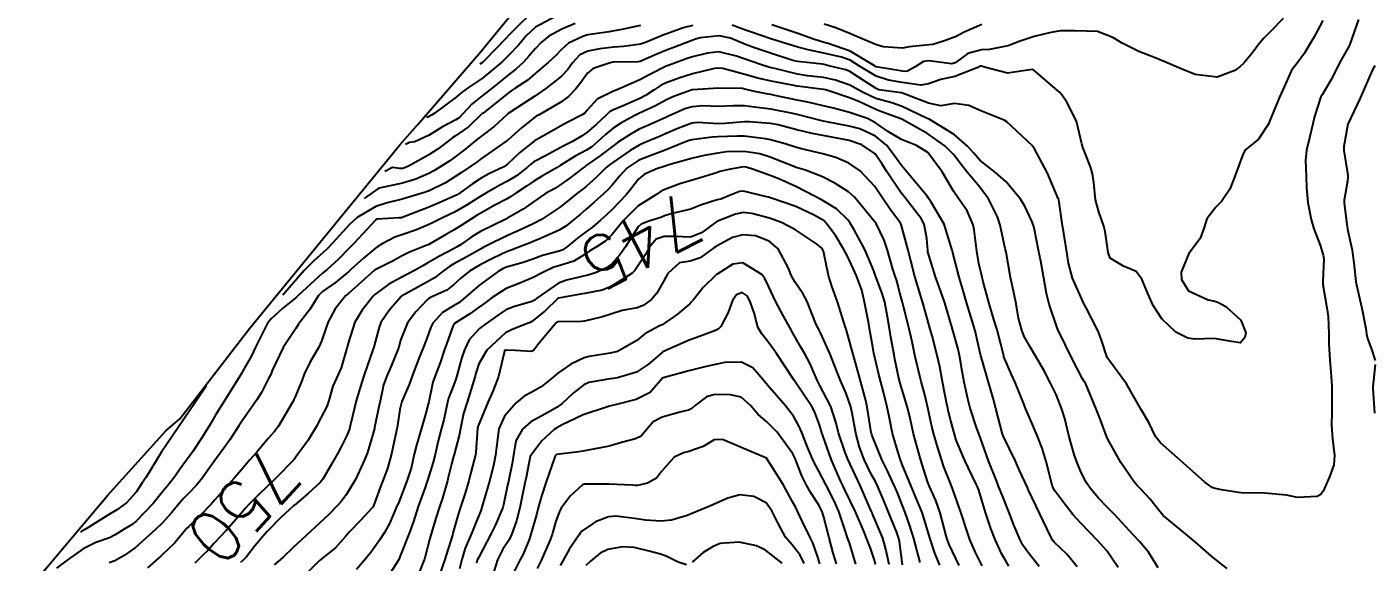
# Model space of a CAD drawing. Header units: metres. Extents: x 307586 to 320046, y 7427249 to 7434250.
# Drawn here: x 313156.8 to 313259.4, y 7432627.9 to 7432668.8 of the extents above; entities that cross this region are included whole.
import ezdxf
from ezdxf.enums import TextEntityAlignment as Align

# ---------------------------------------------------------------- set-up
doc = ezdxf.new("R2010")
doc.units = ezdxf.units.M
doc.header["$MEASUREMENT"] = 0
for name, color, linetype in [('Area', 45, 'Continuous'), ('Cotas', 45, 'Continuous'), ('Curvas de Nivel 1m', 11, 'Continuous'), ('Curvas de Nivel 5m', 15, 'Continuous')]:
    doc.layers.add(name, color=color, linetype=linetype)
doc.styles.add('Style-STANDARD', font='STANDARD.shx')

msp = doc.modelspace()

# ---------------------------------------------------------------- linework, layer by layer
at = {"layer": 'Area'}
msp.add_polyline3d([(313156.78, 7432625.71, 750.41), (313162.92, 7432633, 752.61), (313167.36, 7432637.94, 752.17), (313168.43, 7432638.85, 751.96), (313173.73, 7432645.74, 751.7), (313185.2, 7432659.76, 759.74), (313186.55, 7432661.28, 757.02), (313191.27, 7432666.76, 760.78), (313198.57, 7432675.65, 762.72), (313201.08, 7432678.51, 763.06), (313210.81, 7432690.29, 769.72), (313214.13, 7432693.86, 772.28), (313220.07, 7432701.34, 771.69), (313232.57, 7432715.13, 779.23), (313233.1, 7432715.97, 780.02), (313234.81, 7432718.51, 778.9), (313236.78, 7432721.29, 771.08), (313241.52, 7432726.94, 784.56), (313246.36, 7432732.03, 782.4), (313257.54, 7432745.62, 759.63), (313260.03, 7432748.42, 758.11)], dxfattribs=at)
at = {"layer": 'Curvas de Nivel 1m', "flags": 128}
for points, elevation in [([(313258.25, 7432669.32), (313257.57, 7432667.37), (313257.56, 7432667.33), (313257.55, 7432667.31), (313257.53, 7432667.27), (313256.82, 7432666.03), (313256.47, 7432665.34), (313256.14, 7432664.7), (313255.49, 7432663.58), (313255.4, 7432663.43), (313255.36, 7432663.35), (313254.9, 7432661.92), (313254.77, 7432661.36), (313254.52, 7432660.29), (313254.3, 7432659.36), (313254.23, 7432658.56), (313254.26, 7432657.36), (313254.29, 7432656.48), (313254.39, 7432655.36), (313254.65, 7432654.08), (313254.86, 7432653.36), (313255.35, 7432652.11), (313255.58, 7432651.35), (313255.61, 7432651.07), (313255.53, 7432649.35), (313255.55, 7432649.11), (313255.84, 7432647.34), (313255.95, 7432646.67), (313256.01, 7432645.34), (313256.01, 7432644.59), (313256.07, 7432643.34), (313256.15, 7432642.42), (313256.23, 7432641.34), (313256.24, 7432640.31), (313256.23, 7432639.34), (313256.21, 7432638.37), (313256.27, 7432637.34), (313256.44, 7432636.06), (313256.37, 7432635.34), (313256.05, 7432634.43), (313255.57, 7432633.35), (313255.38, 7432633.09), (313255.12, 7432632.94), (313253.61, 7432632.87), (313253.12, 7432632.96), (313252.77, 7432633.03), (313251.12, 7432633.19), (313249.32, 7432633.22), (313249.12, 7432633.24), (313248.96, 7432633.26), (313247.82, 7432633.44), (313247.23, 7432633.56), (313247.12, 7432633.61), (313246.55, 7432634.04), (313245.14, 7432635.27), (313244.92, 7432635.47), (313243.17, 7432637.03), (313242.8, 7432637.5), (313242.27, 7432638.59), (313241.73, 7432639.51), (313241.21, 7432640.42), (313240.58, 7432641.53), (313239.24, 7432643.36), (313239.16, 7432643.46), (313239.11, 7432643.54), (313238.66, 7432644.95), (313238.42, 7432645.55), (313237.49, 7432647.37), (313237.38, 7432647.57), (313237.35, 7432647.62), (313237.29, 7432647.71), (313236.47, 7432649.58), (313236.17, 7432650.74), (313236.04, 7432651.58), (313235.77, 7432653.17), (313235.71, 7432653.59), (313235.42, 7432655.56), (313235.41, 7432655.59), (313235.38, 7432655.67), (313234.56, 7432657.6), (313233.53, 7432659.51), (313233.47, 7432659.61), (313233.43, 7432659.67), (313232.61, 7432660.46), (313231.46, 7432661.53), (313231.26, 7432661.64), (313229.47, 7432662.36), (313228.56, 7432662.76), (313227.48, 7432662.93), (313226.43, 7432662.75), (313225.48, 7432662.94), (313223.5, 7432663.71), (313223.48, 7432663.72), (313223.4, 7432663.73), (313221.7, 7432663.97), (313221.49, 7432664.05), (313220.67, 7432664.59), (313219.5, 7432665.37), (313219.2, 7432665.49), (313217.89, 7432665.8), (313217.5, 7432665.89), (313217.41, 7432665.91), (313215.51, 7432666.11), (313215.16, 7432666.19), (313213.52, 7432666.73), (313212.23, 7432667.16), (313211.53, 7432667.42), (313210.41, 7432667.89), (313209.53, 7432668.08), (313208.1, 7432667.92), (313207.65, 7432667.81), (313207.53, 7432667.76), (313206.21, 7432667.25), (313205.52, 7432666.99), (313204.78, 7432666.69), (313203.51, 7432666.13), (313203.37, 7432666.1), (313201.5, 7432666.07), (313201.44, 7432666.06), (313201.16, 7432666), (313199.92, 7432665.59), (313199.5, 7432665.23), (313198.99, 7432664.53), (313198.61, 7432664.03), (313198.06, 7432663.45), (313197.47, 7432663.01), (313195.81, 7432662.06), (313195.59, 7432661.94), (313195.46, 7432661.86), (313194.46, 7432661.07), (313193.43, 7432660.13), (313193.41, 7432660.11), (313193.38, 7432660.09), (313191.42, 7432658.71), (313191.08, 7432658.46), (313190.61, 7432658.13), (313189.89, 7432657.66), (313189.4, 7432657.32), (313188.67, 7432656.87), (313187.38, 7432656.24), (313187.33, 7432656.22), (313187.16, 7432656.16), (313185.38, 7432655.61), (313184.24, 7432655.34), (313183.37, 7432655.07), (313181.95, 7432654.23), (313181.36, 7432653.69), (313180.07, 7432652.25), (313179.71, 7432651.88), (313179.33, 7432651.53), (313178.67, 7432650.95), (313177.91, 7432650.17), (313176.29, 7432648.3)], 754), ([(313197.06, 7432669.56), (313195.54, 7432668.73), (313194.83, 7432668.08), (313194.23, 7432667.37), (313193.51, 7432666.6), (313192.99, 7432666.1), (313191.49, 7432664.84), (313190.43, 7432664.13), (313189.88, 7432663.73), (313189.48, 7432663.39), (313187.81, 7432662.16), (313187.6, 7432662.02), (313187.46, 7432661.94), (313187.32, 7432661.88), (313187.26, 7432661.87), (313187.22, 7432661.85)], 758), ([(313195.65, 7432670.25), (313193.68, 7432668.3), (313192.58, 7432667.17), (313191.58, 7432666.12), (313191.5, 7432666.05), (313191.3, 7432665.93)], 759), ([(313252.52, 7432669.39), (313251.54, 7432668.39), (313251.05, 7432667.89), (313250.64, 7432667.41), (313250.16, 7432666.77), (313249.51, 7432665.99), (313249.22, 7432665.71), (313248.83, 7432665.43), (313247.5, 7432664.92), (313245.82, 7432665.14), (313245.5, 7432665.26), (313244.93, 7432665.48), (313243.51, 7432666.09), (313242.52, 7432666.5), (313241.52, 7432666.88), (313240.26, 7432667.53), (313239.54, 7432667.96), (313238.38, 7432668.4), (313237.54, 7432668.44), (313236.66, 7432668.46), (313235.54, 7432668.45), (313234.81, 7432668.33), (313233.54, 7432668.03), (313232.33, 7432667.63), (313231.76, 7432667.4), (313231.53, 7432667.31), (313230.14, 7432667.04), (313229.52, 7432667.01), (313228.48, 7432666.72), (313227.51, 7432666.01), (313227.26, 7432665.94), (313225.51, 7432666.17), (313225.1, 7432666.12), (313224.48, 7432665.72), (313223.85, 7432665.37), (313223.5, 7432665.38), (313223.21, 7432665.44), (313221.5, 7432665.72), (313221.42, 7432665.76), (313219.52, 7432666.92), (313217.84, 7432667.5), (313217.53, 7432667.57), (313216.72, 7432667.82), (313215.54, 7432668.25), (313214.92, 7432668.46), (313213.54, 7432668.91)], 756), ([(313203.54, 7432668.87), (313202.12, 7432668.57), (313201.54, 7432668.46), (313201.15, 7432668.39), (313199.53, 7432668.15), (313199.43, 7432668.12), (313199.14, 7432668.02), (313198.05, 7432667.51), (313197.52, 7432667.05), (313197.03, 7432666.52), (313196.5, 7432666.05), (313195.49, 7432665.18), (313194.89, 7432664.67), (313194, 7432664.08), (313193.68, 7432663.88), (313193.48, 7432663.74), (313191.54, 7432662.19), (313191.46, 7432662.14), (313190.44, 7432661.14), (313189.44, 7432660.44), (313189.25, 7432660.32), (313189, 7432660.14), (313188.13, 7432659.45), (313187.42, 7432658.99), (313185.95, 7432658.18), (313185.58, 7432658.01), (313185.41, 7432657.96), (313185.18, 7432657.96), (313184.63, 7432658.03), (313184.05, 7432657.74)], 756), ([(313198.57, 7432669.01), (313197.54, 7432668.6), (313196.56, 7432668.05), (313195.99, 7432667.6), (313195.52, 7432667.1), (313195.04, 7432666.54), (313194.62, 7432666.08), (313194.04, 7432665.54), (313193.49, 7432665.11), (313192.26, 7432664.11), (313191.48, 7432663.5), (313190.71, 7432662.89), (313190, 7432662.13), (313189.74, 7432661.86), (313189.46, 7432661.68), (313188.46, 7432661.13), (313187.44, 7432660.49), (313186.34, 7432659.99), (313185.94, 7432659.94), (313185.64, 7432659.79)], 757), ([(313229.55, 7432668.94), (313228.21, 7432668.35), (313227.54, 7432668.01), (313227.31, 7432667.92), (313226.7, 7432667.7), (313225.81, 7432667.43), (313225.53, 7432667.4), (313224.02, 7432667.23), (313223.52, 7432667.15), (313222.03, 7432667.25), (313221.53, 7432667.4), (313220.6, 7432667.77), (313219.54, 7432668.23), (313218.42, 7432668.68), (313217.54, 7432668.97)], 757), ([(313248.24, 7432627.43), (313247.58, 7432627.96), (313247.06, 7432628.39), (313245.85, 7432629.46), (313245.08, 7432630.09), (313243.38, 7432631.49), (313243.11, 7432631.79), (313242.37, 7432632.76), (313241.65, 7432633.51), (313241.38, 7432633.77), (313241.13, 7432634.07), (313240.14, 7432635.53), (313239.17, 7432637.26), (313239.05, 7432637.54), (313238.55, 7432638.91), (313238.3, 7432639.55), (313237.63, 7432641.15), (313237.45, 7432641.57), (313237.36, 7432641.7), (313237.23, 7432641.92), (313236.37, 7432643.58), (313235.49, 7432645.36), (313235.38, 7432645.59), (313235.27, 7432645.87), (313234.68, 7432647.6), (313234.48, 7432648.42), (313234.29, 7432649.6), (313234.05, 7432650.88), (313233.91, 7432651.6), (313233.53, 7432653.44), (313233.49, 7432653.61), (313233.37, 7432653.93), (313232.84, 7432655.08), (313232.5, 7432655.62), (313231.4, 7432656.93), (313230.59, 7432657.65), (313229.42, 7432658.58), (313228.91, 7432659.15), (313228.46, 7432659.67), (313227.45, 7432660.56), (313225.55, 7432661.71), (313225.46, 7432661.75), (313225.4, 7432661.78), (313223.47, 7432662.7), (313222.7, 7432662.96), (313221.48, 7432663.3), (313220.47, 7432663.77), (313219.49, 7432664.31), (313218.41, 7432664.71), (313217.49, 7432664.9), (313216.28, 7432665.04), (313215.5, 7432665.16), (313213.77, 7432665.58), (313213.5, 7432665.64), (313213.33, 7432665.68), (313212.75, 7432665.86), (313211.51, 7432666.3), (313210.85, 7432666.54), (313209.52, 7432666.85), (313208.65, 7432666.77), (313207.51, 7432666.48), (313207.1, 7432666.34), (313206.01, 7432665.94), (313205.64, 7432665.81), (313205.5, 7432665.76), (313204.3, 7432665.16), (313203.49, 7432664.73), (313201.82, 7432663.99), (313201.48, 7432663.87), (313200.24, 7432663.25), (313199.47, 7432662.4), (313199.3, 7432662.19), (313199.04, 7432662.02), (313198, 7432661.49), (313197.45, 7432661.19), (313196.73, 7432660.77), (313195.47, 7432660.07), (313195.43, 7432660.05), (313194.34, 7432659.17), (313193.41, 7432658.3), (313193.12, 7432658.09), (313191.98, 7432657.54), (313191.4, 7432657.23), (313190.73, 7432656.79), (313189.81, 7432656.14), (313189.56, 7432655.96), (313189.38, 7432655.87), (313188.19, 7432655.34), (313187.37, 7432654.99), (313185.38, 7432654.21), (313185.36, 7432654.2), (313185.14, 7432654.19), (313183.48, 7432654.09), (313183.36, 7432654.04), (313181.69, 7432652.23), (313181.51, 7432652.06), (313181.34, 7432651.89), (313180.52, 7432651.05), (313179.65, 7432650.26), (313179.46, 7432650.11), (313179.31, 7432649.98), (313177.44, 7432648.28), (313177.37, 7432648.2), (313177.29, 7432648.11), (313176.29, 7432647.3), (313175.38, 7432646.48), (313175.12, 7432646.17), (313174.2, 7432644.32), (313173.9, 7432643.66), (313173.21, 7432642.46), (313173.13, 7432642.33), (313173, 7432642.12), (313171.9, 7432640.35), (313171.18, 7432639.18), (313170.69, 7432638.36), (313170.11, 7432637.42), (313169.42, 7432636.38), (313169.31, 7432636.21), (313169.14, 7432635.99), (313168.46, 7432635.05), (313168.01, 7432634.39), (313167.62, 7432633.89), (313167.11, 7432633.29), (313166.71, 7432632.79), (313166.41, 7432632.41), (313165.08, 7432631.03), (313164.74, 7432630.77), (313164.2, 7432630.44), (313163.51, 7432630), (313163.07, 7432629.79), (313162.03, 7432629.43), (313161.06, 7432628.94), (313159.84, 7432628.08), (313159.02, 7432627.47)], 753), ([(313243, 7432627.49), (313242.25, 7432628.69), (313241.56, 7432629.51), (313241.08, 7432630.02), (313239.7, 7432631.53), (313239.11, 7432632.13), (313238.41, 7432632.84), (313237.81, 7432633.56), (313237.54, 7432633.97), (313237.13, 7432634.77), (313236.79, 7432635.57), (313236.59, 7432636.14), (313236.19, 7432637.58), (313235.88, 7432638.89), (313235.66, 7432639.59), (313235.21, 7432640.71), (313234.79, 7432641.59), (313234.3, 7432642.53), (313233.68, 7432643.61), (313233.25, 7432644.3), (313232.78, 7432645.14), (313232.6, 7432645.62), (313232.36, 7432646.54), (313232.18, 7432647.63), (313232.03, 7432648.36), (313231.73, 7432649.63), (313231.4, 7432651.58), (313231.39, 7432651.64), (313231.38, 7432651.68), (313231.34, 7432651.85), (313230.94, 7432653.64), (313230.75, 7432654.26), (313230.07, 7432655.65), (313229.4, 7432656.53), (313228.44, 7432657.67), (313227.99, 7432658.26), (313227.43, 7432659), (313226.73, 7432659.7), (313225.45, 7432660.61), (313223.46, 7432661.73), (313221.98, 7432662.26), (313221.47, 7432662.45), (313220.19, 7432663.06), (313219.48, 7432663.36), (313219.16, 7432663.46), (313218.13, 7432663.8), (313217.63, 7432663.95), (313217.48, 7432663.98), (313217.29, 7432664.01), (313215.49, 7432664.25), (313214.98, 7432664.34), (313213.49, 7432664.63), (313212.48, 7432664.86), (313211.5, 7432665.13), (313209.81, 7432665.59), (313209.5, 7432665.62), (313209.18, 7432665.59), (313207.5, 7432665.18), (313206.55, 7432664.88), (313205.49, 7432664.5), (313205.12, 7432664.32), (313204.58, 7432663.96), (313203.91, 7432663.54), (313203.48, 7432663.31), (313202.21, 7432662.73), (313201.47, 7432662.43), (313201.19, 7432662.28), (313200.89, 7432662.01), (313200.15, 7432661.32), (313199.44, 7432660.7), (313199.05, 7432660.42), (313198.36, 7432660.03), (313197.75, 7432659.72), (313197.43, 7432659.54), (313196.29, 7432658.93), (313195.42, 7432658.47), (313195.19, 7432658.3), (313194.93, 7432658.07), (313194.08, 7432657.41), (313193.4, 7432656.98), (313192.81, 7432656.68), (313191.81, 7432656.11), (313191.38, 7432655.85), (313190.32, 7432655.19), (313189.37, 7432654.63), (313189.04, 7432654.47), (313188.36, 7432654.15), (313187.7, 7432653.81), (313187.36, 7432653.65), (313186.46, 7432653.28), (313185.35, 7432652.91), (313184.82, 7432652.72), (313183.85, 7432652.2), (313183.53, 7432652.02), (313183.34, 7432651.89), (313182.42, 7432651.13), (313181.45, 7432650.24), (313181.31, 7432650.1), (313180.29, 7432649.27), (313179.3, 7432648.57), (313179, 7432648.26), (313178.35, 7432647.19), (313177.63, 7432646.28), (313177.47, 7432646.07), (313177.26, 7432645.75), (313176.31, 7432644.29), (313175.48, 7432642.56), (313175.38, 7432642.31), (313175.33, 7432642.2), (313175.22, 7432641.98), (313174.65, 7432640.86), (313174.31, 7432640.32), (313173.18, 7432638.7), (313172.94, 7432638.33), (313172.24, 7432637.26), (313171.58, 7432636.35), (313171.14, 7432635.76), (313170.56, 7432634.94), (313170.16, 7432634.37), (313169.69, 7432633.8), (313169.11, 7432633.2), (313168.71, 7432632.78), (313168.39, 7432632.39), (313167.8, 7432631.68), (313167.08, 7432630.9), (313166.57, 7432630.41), (313165.06, 7432629.05), (313164.7, 7432628.79), (313164.18, 7432628.44), (313163.47, 7432628.02), (313163.04, 7432627.88)], 752), ([(313259.51, 7432665.8), (313259.33, 7432665.48), (313259.24, 7432665.3), (313259.05, 7432664.86), (313258.39, 7432663.32), (313257.46, 7432661.33), (313257.14, 7432659.63), (313257.13, 7432659.33), (313257.42, 7432657.61), (313257.45, 7432657.37), (313257.46, 7432657.33), (313257.45, 7432657.29), (313257.41, 7432656.99), (313257.17, 7432655.55), (313257.16, 7432655.33), (313257.37, 7432653.69), (313257.41, 7432653.37), (313257.41, 7432653.33), (313257.77, 7432651.74), (313257.84, 7432651.32), (313257.91, 7432650.75), (313258.06, 7432649.32), (313258.28, 7432648.29), (313258.52, 7432647.31), (313258.81, 7432645.76), (313258.88, 7432645.31), (313258.95, 7432644.99), (313259.25, 7432644.17), (313259.52, 7432643.3)], 753), ([(313239.94, 7432627.53), (313239.07, 7432628.78), (313238.39, 7432629.55), (313237.09, 7432630.9), (313236.5, 7432631.57), (313235.87, 7432632.34), (313235.12, 7432633.37), (313235, 7432633.59), (313234.91, 7432633.8), (313234.45, 7432635.6), (313234.14, 7432636.62), (313233.76, 7432637.6), (313233.19, 7432638.97), (313232.99, 7432639.41), (313232.9, 7432639.61), (313232.7, 7432640.12), (313232.09, 7432641.63), (313231.82, 7432642.23), (313231.24, 7432643.59), (313231.23, 7432643.64), (313231.22, 7432643.66), (313230.72, 7432645.65), (313230.48, 7432646.44), (313230.1, 7432647.65), (313229.65, 7432649.31), (313229.57, 7432649.66), (313229.33, 7432650.72), (313229.17, 7432651.66), (313228.98, 7432653.29), (313228.9, 7432653.67), (313228.43, 7432654.73), (313227.77, 7432655.68), (313227.39, 7432656.24), (313226.52, 7432657.7), (313225.43, 7432659.17), (313224.57, 7432659.72), (313223.44, 7432660.16), (313222.43, 7432660.76), (313221.46, 7432661.44), (313220.84, 7432661.77), (313219.47, 7432662.24), (313218.24, 7432662.56), (313217.47, 7432662.74), (313216.29, 7432663.01), (313215.48, 7432663.18), (313213.79, 7432663.54), (313213.48, 7432663.6), (313213.26, 7432663.63), (313212.13, 7432663.87), (313211.59, 7432663.99), (313211.48, 7432664.01), (313211.32, 7432664.05), (313209.48, 7432664.09), (313207.52, 7432663.96), (313207.48, 7432663.95), (313207.46, 7432663.95), (313207.41, 7432663.93), (313206, 7432663.42), (313205.48, 7432663.17), (313204.69, 7432662.74), (313203.46, 7432662.17), (313203.06, 7432661.98), (313202.04, 7432661.41), (313201.45, 7432661.03), (313200.88, 7432660.56), (313200.3, 7432660.01), (313199.83, 7432659.61), (313199.43, 7432659.35), (313198.56, 7432658.89), (313197.41, 7432658.19), (313197.18, 7432658.04), (313196.07, 7432657.39), (313195.4, 7432656.99), (313194.84, 7432656.62), (313194.05, 7432656.08), (313193.66, 7432655.81), (313193.38, 7432655.64), (313192.4, 7432655.13), (313191.37, 7432654.55), (313191.1, 7432654.39), (313190.67, 7432654.13), (313189.88, 7432653.61), (313189.35, 7432653.27), (313188.64, 7432652.86), (313187.41, 7432652.16), (313187.37, 7432652.13), (313187.34, 7432652.13), (313185.94, 7432651.58), (313185.33, 7432651.26), (313184.64, 7432650.88), (313183.31, 7432650.24), (313183.3, 7432650.23), (313183.27, 7432650.21), (313181.29, 7432648.43), (313181.19, 7432648.34), (313181.07, 7432648.24), (313180.27, 7432647.26), (313179.74, 7432646.26), (313179.61, 7432645.9), (313179.25, 7432644.85), (313179.07, 7432644.44), (313178.97, 7432644.26), (313178.35, 7432643.15), (313177.92, 7432642.27), (313177.72, 7432641.77), (313177.2, 7432640.48), (313177.13, 7432640.34), (313177.11, 7432640.28), (313176.99, 7432640.08), (313175.94, 7432638.3), (313175.61, 7432637.86), (313175.16, 7432637.36), (313174.69, 7432636.78), (313174.29, 7432636.32), (313173.75, 7432635.71), (313173.13, 7432634.98), (313172.58, 7432634.34), (313171.1, 7432632.68), (313170.95, 7432632.51), (313170.81, 7432632.36), (313169.97, 7432631.48), (313169.08, 7432630.63), (313168.95, 7432630.5), (313168.86, 7432630.38), (313168.05, 7432629.4), (313167.05, 7432628.45), (313167, 7432628.4), (313165.97, 7432627.49)], 751), ([(313233.92, 7432627.6), (313233.06, 7432628.69), (313232.68, 7432629.23), (313232.47, 7432629.62), (313232.02, 7432630.7), (313231.66, 7432631.63), (313231.5, 7432632.02), (313231.12, 7432632.98), (313230.86, 7432633.64), (313230.69, 7432634.09), (313230.07, 7432635.65), (313229.44, 7432637.39), (313229.34, 7432637.66), (313229.18, 7432638.11), (313228.67, 7432639.67), (313228.49, 7432640.38), (313228.21, 7432641.67), (313228.05, 7432642.49), (313227.85, 7432643.68), (313227.74, 7432644.18), (313227.31, 7432645.69), (313227.27, 7432645.87), (313226.74, 7432647.7), (313226.43, 7432648.57), (313226.03, 7432649.7), (313225.45, 7432651.6), (313225.43, 7432651.71), (313225.35, 7432652.63), (313225.17, 7432653.71), (313224.94, 7432654.14), (313223.7, 7432655.73), (313223.39, 7432656.14), (313222.3, 7432657.75), (313221.97, 7432658.3), (313221.43, 7432659.07), (313220.42, 7432659.77), (313219.44, 7432660.09), (313219.05, 7432660.17), (313217.44, 7432660.47), (313216.63, 7432660.63), (313215.45, 7432660.9), (313214.02, 7432661.28), (313213.46, 7432661.39), (313211.82, 7432661.52), (313211.46, 7432661.51), (313209.97, 7432661.38), (313209.45, 7432661.37), (313207.91, 7432661.47), (313207.46, 7432661.41), (313206.39, 7432661), (313205.44, 7432660.61), (313204.98, 7432660.41), (313203.95, 7432659.96), (313203.59, 7432659.81), (313203.43, 7432659.74), (313202.76, 7432659.32), (313201.42, 7432658.42), (313201.17, 7432658.25), (313200.89, 7432658.01), (313200.15, 7432657.26), (313199.39, 7432656.58), (313199.08, 7432656.33), (313198.67, 7432656.03), (313197.96, 7432655.45), (313197.37, 7432654.98), (313196, 7432654.06), (313195.36, 7432653.73), (313194.22, 7432653.21), (313193.35, 7432652.82), (313191.91, 7432652.11), (313191.54, 7432651.92), (313191.34, 7432651.81), (313190.26, 7432651.2), (313189.32, 7432650.68), (313188.98, 7432650.48), (313188.52, 7432650.15), (313187.84, 7432649.62), (313187.3, 7432649.3), (313185.32, 7432648.22), (313185.29, 7432648.2), (313184.36, 7432647.11), (313183.76, 7432646.21), (313183.62, 7432645.85), (313183.25, 7432644.44), (313183.18, 7432644.21), (313183.15, 7432644.12), (313182.48, 7432642.22), (313182.18, 7432641.25), (313181.88, 7432640.23), (313181.47, 7432638.53), (313181.4, 7432638.24), (313181.35, 7432638.06), (313181.16, 7432637.6), (313180.71, 7432636.68), (313180.47, 7432636.25), (313179.98, 7432635.41), (313179.33, 7432634.26), (313179.24, 7432634.14), (313179.12, 7432634), (313178.22, 7432633.16), (313177.17, 7432632.28), (313177.14, 7432632.24), (313177.1, 7432632.22), (313176.09, 7432631.29), (313175.13, 7432630.31), (313175.07, 7432630.24), (313174.18, 7432629.2), (313173.5, 7432628.33), (313173.29, 7432628.09), (313173.05, 7432627.89)], 749), ([(313231.61, 7432627.63), (313231.4, 7432627.98), (313231.06, 7432628.58), (313230.56, 7432629.65), (313230.24, 7432630.5), (313229.86, 7432631.65), (313229.29, 7432633.49), (313229.23, 7432633.66), (313229.13, 7432633.88), (313228.25, 7432635.67), (313227.61, 7432637.23), (313227.46, 7432637.68), (313227.18, 7432638.72), (313227, 7432639.5), (313226.96, 7432639.68), (313226.89, 7432639.99), (313226.56, 7432641.69), (313226.35, 7432642.82), (313226.16, 7432643.7), (313225.76, 7432645.2), (313225.62, 7432645.71), (313225.28, 7432646.9), (313225.06, 7432647.71), (313224.96, 7432648.05), (313224.45, 7432649.72), (313224.13, 7432650.92), (313223.93, 7432651.72), (313223.41, 7432653.68), (313223.39, 7432653.73), (313223.36, 7432653.78), (313222.53, 7432654.89), (313221.95, 7432655.75), (313221.4, 7432656.58), (313220.28, 7432657.77), (313219.42, 7432658.37), (313218.43, 7432658.8), (313217.43, 7432659.09), (313215.81, 7432659.45), (313215.43, 7432659.55), (313214.56, 7432659.84), (313213.44, 7432660.15), (313213.07, 7432660.22), (313211.44, 7432660.42), (313210.9, 7432660.43), (313209.44, 7432660.37), (313208.99, 7432660.36), (313207.44, 7432660.15), (313207.26, 7432660.1), (313206.83, 7432659.93), (313205.43, 7432659.36), (313204.4, 7432658.98), (313203.42, 7432658.59), (313202.51, 7432657.98), (313201.98, 7432657.42), (313201.39, 7432656.69), (313201.06, 7432656.34), (313200.7, 7432656.01), (313200, 7432655.39), (313199.37, 7432654.82), (313198.94, 7432654.45), (313198.43, 7432654.03), (313197.84, 7432653.56), (313197.35, 7432653.25), (313195.91, 7432652.63), (313195.35, 7432652.38), (313195.13, 7432652.29), (313194.61, 7432652.08), (313193.69, 7432651.73), (313193.34, 7432651.59), (313192.31, 7432651.12), (313191.32, 7432650.6), (313191.01, 7432650.43), (313190.52, 7432650.13), (313189.85, 7432649.59), (313189.3, 7432649.08), (313188.77, 7432648.68), (313187.64, 7432648.16), (313187.41, 7432648.04), (313187.29, 7432647.94), (313186.42, 7432647.03), (313185.78, 7432646.18), (313185.25, 7432644.87), (313185.11, 7432644.33), (313185.07, 7432644.19), (313184.55, 7432642.88), (313184.24, 7432642.2), (313183.96, 7432641.45), (313183.69, 7432640.21), (313183.61, 7432639.78), (313183.28, 7432638.21), (313183.26, 7432638.13), (313183.17, 7432637.76), (313182.82, 7432636.54), (313182.71, 7432636.22), (313182.41, 7432635.5), (313181.82, 7432634.23), (313181.11, 7432633.06), (313180.76, 7432632.59), (313180.45, 7432632.25), (313179.79, 7432631.56), (313179.08, 7432630.89), (313178.75, 7432630.59), (313178.39, 7432630.27), (313177.7, 7432629.64), (313177.06, 7432629.05), (313176.27, 7432628.29), (313175.63, 7432627.71)], 748), ([(313229.58, 7432627.65), (313229.06, 7432628.67), (313228.65, 7432629.66), (313228.4, 7432630.35), (313227.98, 7432631.67), (313227.34, 7432633.46), (313227.26, 7432633.68), (313227.13, 7432634), (313226.66, 7432635.21), (313226.5, 7432635.69), (313226.21, 7432636.64), (313225.9, 7432637.7), (313225.75, 7432638.28), (313225.45, 7432639.71), (313225.21, 7432640.68), (313224.93, 7432641.71), (313224.83, 7432642.11), (313224.46, 7432643.72), (313224.24, 7432644.73), (313224.02, 7432645.72), (313223.59, 7432647.42), (313223.51, 7432647.73), (313223.3, 7432648.48), (313223.04, 7432649.46), (313222.95, 7432649.74), (313222.78, 7432650.28), (313222.37, 7432651.74), (313222.1, 7432652.5), (313221.49, 7432653.76), (313221.44, 7432653.83), (313221.36, 7432653.93), (313219.84, 7432655.78), (313219.39, 7432656.19), (313218.35, 7432656.85), (313217.41, 7432657.33), (313216.12, 7432657.82), (313215.41, 7432658.04), (313215.1, 7432658.15), (313213.42, 7432658.82), (313212.63, 7432659.07), (313211.43, 7432659.25), (313210.09, 7432659.23), (313209.43, 7432659.14), (313208.38, 7432658.95), (313207.42, 7432658.73), (313205.71, 7432658.24), (313205.41, 7432658.13), (313205.28, 7432658.09), (313204.84, 7432657.96), (313203.85, 7432657.53), (313203.4, 7432657.15), (313202.89, 7432656.48), (313202.47, 7432655.98), (313201.37, 7432654.84), (313200.94, 7432654.43), (313200.5, 7432654.01), (313199.89, 7432653.48), (313199.35, 7432653.1), (313198.73, 7432652.65), (313198.01, 7432652.03), (313197.62, 7432651.75), (313197.34, 7432651.65), (313196.07, 7432651.32), (313195.33, 7432651.05), (313194.61, 7432650.79), (313193.32, 7432650.42), (313193.08, 7432650.33), (313192.69, 7432650.1), (313191.3, 7432649.09), (313190.78, 7432648.65), (313190.21, 7432648.13), (313189.7, 7432647.72), (313189.28, 7432647.47), (313188.45, 7432646.97), (313187.72, 7432646.16), (313187.56, 7432645.85), (313187.25, 7432644.99), (313186.93, 7432644.16), (313186.73, 7432643.66), (313186.17, 7432642.18), (313185.91, 7432641.48), (313185.35, 7432640.19), (313185.19, 7432639.58), (313185.01, 7432638.35), (313184.99, 7432638.19), (313184.67, 7432636.68), (313184.56, 7432636.2), (313184.26, 7432635.07), (313183.93, 7432634.2), (313183.69, 7432633.63), (313183.19, 7432632.21), (313183.16, 7432632.15), (313183.1, 7432632.06), (313182.21, 7432631.1), (313181.37, 7432630.24), (313181.07, 7432629.88), (313180.29, 7432629.01), (313179.33, 7432628.26), (313179.17, 7432628.14), (313179.05, 7432628.03), (313178.17, 7432627.13)], 747), ([(313227.82, 7432627.67), (313227.07, 7432629.26), (313226.95, 7432629.56), (313226.9, 7432629.68), (313226.83, 7432629.93), (313226.37, 7432631.69), (313226.05, 7432632.64), (313225.57, 7432633.7), (313225.43, 7432634.01), (313225.14, 7432634.97), (313224.91, 7432635.71), (313224.8, 7432636.06), (313224.34, 7432637.72), (313224.11, 7432638.79), (313223.89, 7432639.72), (313223.3, 7432641.66), (313223.27, 7432641.73), (313223.23, 7432641.95), (313222.92, 7432643.42), (313222.86, 7432643.74), (313222.62, 7432645.1), (313222.52, 7432645.74), (313222.37, 7432646.65), (313222.15, 7432647.75), (313221.96, 7432648.41), (313221.46, 7432649.76), (313221.32, 7432650.14), (313220.64, 7432651.77), (313219.81, 7432653.32), (313219.53, 7432653.78), (313219.37, 7432654.01), (313218.47, 7432654.89), (313217.38, 7432655.54), (313216.85, 7432655.82), (313215.39, 7432656.59), (313214.07, 7432657.17), (313213.41, 7432657.42), (313212.15, 7432657.87), (313211.59, 7432658.05), (313211.41, 7432658.08), (313211.23, 7432658.07), (313210.26, 7432657.89), (313209.59, 7432657.72), (313209.41, 7432657.66), (313208.08, 7432657.24), (313207.4, 7432657.05), (313206.55, 7432656.78), (313205.39, 7432656.36), (313205.11, 7432656.23), (313204.71, 7432655.96), (313203.89, 7432655.45), (313203.37, 7432655.1), (313202.24, 7432653.99), (313201.35, 7432652.89), (313200.9, 7432652.45), (313200.24, 7432652.01), (313199.69, 7432651.67), (313199.33, 7432651.42), (313198.46, 7432650.9), (313197.32, 7432650.54), (313196.94, 7432650.43), (313196.14, 7432650.06), (313195.31, 7432649.62), (313194.21, 7432649.17), (313193.3, 7432648.8), (313192.23, 7432648.11), (313191.69, 7432647.71), (313191.28, 7432647.4), (313190.53, 7432646.87), (313189.36, 7432646.14), (313189.31, 7432646.09), (313189.26, 7432645.97), (313188.77, 7432644.63), (313188.6, 7432644.15), (313188.26, 7432643.12), (313187.88, 7432642.15), (313187.72, 7432641.65), (313187.41, 7432640.16), (313187.37, 7432639.98), (313187.18, 7432639.3), (313186.84, 7432638.16), (313186.47, 7432636.85), (313186.3, 7432636.17), (313186.05, 7432635.09), (313185.75, 7432634.18), (313185.11, 7432632.49), (313185.01, 7432632.28), (313184.98, 7432632.19), (313184.41, 7432630.87), (313184.04, 7432630.2), (313183.66, 7432629.61), (313183.06, 7432628.77), (313182.64, 7432628.22), (313181.9, 7432627.37)], 746), ([(313224.86, 7432627.91), (313224.36, 7432629.72), (313224.04, 7432630.77), (313223.71, 7432631.72), (313223.12, 7432633.22), (313222.97, 7432633.58), (313222.9, 7432633.73), (313222.33, 7432634.94), (313221.94, 7432635.75), (313221.17, 7432637.65), (313221.14, 7432637.76), (313221.13, 7432637.81), (313220.82, 7432639.76), (313220.71, 7432640.26), (313220.3, 7432641.77), (313219.96, 7432643.05), (313219.76, 7432643.77), (313219.26, 7432645.52), (313219.18, 7432645.78), (313219.15, 7432645.9), (313218.56, 7432647.79), (313218.12, 7432648.97), (313217.88, 7432649.79), (313217.48, 7432651.66), (313217.42, 7432651.81), (313217.39, 7432651.86), (313217.34, 7432651.91), (313216.95, 7432652.21), (313215.36, 7432653.27), (313214.29, 7432653.84), (313213.37, 7432654.17), (313212.03, 7432654.53), (313211.37, 7432654.6), (313210.78, 7432654.48), (313209.36, 7432653.92), (313208.2, 7432653.06), (313207.35, 7432652.71), (313206.17, 7432652.76), (313205.35, 7432652.78), (313204.74, 7432652.56), (313204.22, 7432651.96), (313203.91, 7432651.39), (313203.32, 7432650.49), (313203.1, 7432650.18), (313202.9, 7432649.98), (313201.3, 7432648.95), (313200.63, 7432648.68), (313199.3, 7432648.42), (313198.96, 7432648.36), (313197.29, 7432648.07), (313197.24, 7432648.04), (313196.26, 7432647.08), (313195.27, 7432646.29), (313195.12, 7432646.21), (313194.78, 7432646.07), (313193.7, 7432645.64), (313193.26, 7432645.41), (313191.84, 7432644.11), (313191.23, 7432643.05), (313191, 7432642.35), (313190.93, 7432642.12), (313190.54, 7432640.79), (313190.32, 7432640.13), (313190.05, 7432639.27), (313189.82, 7432638.13), (313189.72, 7432637.58), (313189.33, 7432636.14), (313189.29, 7432635.99), (313189.14, 7432635.4), (313188.89, 7432634.38), (313188.83, 7432634.14), (313188.44, 7432632.82), (313188.23, 7432632.15), (313187.95, 7432631.29), (313187.61, 7432630.15), (313187.49, 7432629.74), (313187.07, 7432628.16), (313187.05, 7432628.11), (313186.49, 7432626.7)], 744), ([(313223.51, 7432627.73), (313223.29, 7432629.51), (313223.24, 7432629.73), (313223.08, 7432630.18), (313222.45, 7432631.74), (313222.06, 7432632.69), (313221.61, 7432633.75), (313221.45, 7432634.08), (313221.13, 7432634.65), (313220.58, 7432635.77), (313220.22, 7432636.7), (313219.94, 7432637.77), (313219.67, 7432639.3), (313219.56, 7432639.78), (313219.21, 7432640.78), (313218.77, 7432641.78), (313218.47, 7432642.55), (313217.99, 7432643.79), (313217.26, 7432645.41), (313217.13, 7432645.67), (313217.05, 7432645.8), (313216.88, 7432646.19), (313216.25, 7432647.82), (313215.9, 7432648.43), (313215.31, 7432649.3), (313215.02, 7432649.83), (313214.81, 7432650.35), (313214.03, 7432651.84), (313213.35, 7432652.42), (313212.3, 7432652.81), (313211.35, 7432652.91), (313210.55, 7432652.69), (313209.34, 7432652.04), (313209.26, 7432651.99), (313209.14, 7432651.9), (313208.1, 7432651.14), (313207.33, 7432650.9), (313206.5, 7432650.76), (313205.62, 7432649.95), (313205.31, 7432649.38), (313204.79, 7432648.46), (313204.38, 7432647.96), (313203.75, 7432647.5), (313203.28, 7432647.34), (313202.14, 7432647.12), (313201.28, 7432646.85), (313200.64, 7432646.64), (313199.27, 7432646.3), (313199.01, 7432646.28), (313197.27, 7432646.25), (313197.12, 7432646.18), (313196.98, 7432646.04), (313195.79, 7432644.6), (313195.39, 7432644.07), (313195.24, 7432644), (313193.98, 7432644.08), (313193.24, 7432644.11), (313193.21, 7432644.09), (313193.18, 7432644.03), (313192.73, 7432642.1), (313192.3, 7432641.01), (313191.91, 7432640.11), (313191.18, 7432638.33), (313191.12, 7432638.17), (313191.11, 7432638.12), (313190.99, 7432636.28), (313190.97, 7432636.12), (313190.59, 7432634.66), (313190.45, 7432634.13), (313190.14, 7432633.1), (313189.83, 7432632.13), (313189.65, 7432631.57), (313189.25, 7432630.14), (313189.22, 7432629.99), (313189.07, 7432629.51), (313188.74, 7432628.46), (313188.63, 7432628.14), (313188.22, 7432626.96)], 743), ([(313222.48, 7432627.74), (313222.25, 7432628.92), (313222.01, 7432629.75), (313221.19, 7432631.67), (313221.16, 7432631.76), (313221.14, 7432631.8), (313221.1, 7432631.88), (313220.27, 7432633.77), (313219.51, 7432635.4), (313219.35, 7432635.78), (313219.15, 7432636.29), (313218.64, 7432637.79), (313218.44, 7432638.52), (313218.04, 7432639.79), (313217.22, 7432641.41), (313217.01, 7432641.8), (313216.47, 7432643.05), (313216.07, 7432643.82), (313215.77, 7432644.34), (313215.26, 7432645.23), (313214.91, 7432645.83), (313214.43, 7432646.68), (313213.83, 7432647.84), (313213.3, 7432648.97), (313213.02, 7432649.56), (313212.78, 7432649.86), (313211.33, 7432650.77), (313210.57, 7432650.65), (313209.39, 7432649.9), (313209.35, 7432649.87), (313209.31, 7432649.84), (313208.32, 7432648.89), (313207.55, 7432647.92), (313207.43, 7432647.78), (313207.29, 7432647.64), (313206.36, 7432646.85), (313205.26, 7432646.07), (313205.18, 7432646.03), (313205, 7432645.95), (313203.88, 7432645.34), (313203.25, 7432644.84), (313201.79, 7432643.99), (313201.24, 7432643.86), (313199.64, 7432643.61), (313199.24, 7432643.51), (313198.23, 7432643.03), (313197.23, 7432642.34), (313196.88, 7432642.05), (313195.98, 7432641.29), (313195.2, 7432640.86), (313194.68, 7432640.59), (313194.06, 7432640.08), (313193.18, 7432639.07), (313192.74, 7432638.1), (313192.56, 7432636.69), (313192.5, 7432636.1), (313192.34, 7432635.3), (313192.02, 7432634.11), (313191.61, 7432632.62), (313191.46, 7432632.11), (313191.37, 7432631.85), (313191.09, 7432631.19), (313190.78, 7432630.42), (313190.66, 7432630.12), (313190.19, 7432629), (313189.93, 7432628.13), (313189.75, 7432627.42)], 742), ([(313221.46, 7432627.75), (313221.38, 7432628.08), (313221.07, 7432629), (313220.76, 7432629.76), (313220.55, 7432630.3), (313219.92, 7432631.77), (313219.12, 7432633.44), (313218.95, 7432633.78), (313218.77, 7432634.14), (313218.07, 7432635.79), (313217.46, 7432637.5), (313217.37, 7432637.8), (313217.18, 7432638.4), (313216.8, 7432639.42), (313216.59, 7432639.81), (313215.22, 7432641.83), (313213.9, 7432643.84), (313213.25, 7432644.75), (313212.76, 7432645.36), (313212.49, 7432645.86), (313212.2, 7432646.95), (313211.87, 7432647.87), (313211.67, 7432648.25), (313211.3, 7432648.51), (313210.85, 7432648.33), (313210.55, 7432647.89), (313210.21, 7432646.96), (313209.65, 7432645.9), (313209.45, 7432645.7), (313209.26, 7432645.6), (313208.03, 7432645.14), (313207.25, 7432644.85), (313205.29, 7432643.99), (313205.24, 7432643.97), (313205.21, 7432643.95), (313204.15, 7432643.04), (313203.23, 7432642.43), (313201.79, 7432641.99), (313201.3, 7432641.92), (313201.22, 7432641.9), (313199.61, 7432641.63), (313199.21, 7432641.46), (313198.42, 7432640.81), (313197.58, 7432640.04), (313197.19, 7432639.76), (313196.52, 7432639.38), (313195.18, 7432638.62), (313194.54, 7432638.08), (313194.05, 7432637.19), (313193.87, 7432636.08), (313193.77, 7432635.45), (313193.47, 7432634.09), (313193.41, 7432633.8), (313193.11, 7432632.31), (313193.04, 7432632.09), (313192.46, 7432630.72), (313192.17, 7432630.1), (313191.19, 7432628.25), (313191.12, 7432628.12), (313191.1, 7432628.07), (313191.05, 7432627.86)], 741), ([(313259.54, 7432643), (313259.35, 7432641.3), (313259.35, 7432641.17), (313259.49, 7432639.3)], 753), ([(313170.47, 7432641.39), (313167.02, 7432636.28), (313165.86, 7432634.42), (313165.57, 7432633.97), (313165.11, 7432633.27), (313164.36, 7432632.44), (313163.62, 7432631.91), (313163.08, 7432631.58), (313161.29, 7432630.48), (313161.07, 7432630.35), (313160.97, 7432630.28), (313160.9, 7432630.23), (313160.86, 7432630.2)], 754), ([(313218.49, 7432627.79), (313218.23, 7432628.62), (313217.93, 7432629.79), (313217.52, 7432631.37), (313217.38, 7432631.8), (313217.11, 7432632.32), (313216.53, 7432633.22), (313216.18, 7432633.81), (313215.84, 7432634.52), (313215.33, 7432635.83), (313215.15, 7432636.2), (313213.96, 7432637.84), (313213.18, 7432638.64), (313212.51, 7432639.18), (313211.92, 7432639.87), (313211.2, 7432640.52), (313210.41, 7432640.68), (313209.21, 7432640.71), (313208.56, 7432640.55), (313207.74, 7432639.91), (313207.46, 7432639.65), (313207.19, 7432639.52), (313206.65, 7432639.39), (313205.18, 7432638.98), (313204.51, 7432638.62), (313203.95, 7432637.96), (313203.6, 7432637.53), (313203.16, 7432637.33), (313202.09, 7432637.06), (313201.15, 7432636.77), (313200.5, 7432636.66), (313199.15, 7432636.39), (313198.85, 7432636.33), (313197.14, 7432636.14), (313197.08, 7432636.1), (313197.04, 7432636.04), (313196.98, 7432635.88), (313196.34, 7432634.05), (313196, 7432632.95), (313195.75, 7432632.06), (313195.61, 7432631.54), (313195.19, 7432630.07), (313195.07, 7432629.71), (313194.6, 7432628.54), (313194.35, 7432628.08), (313193.9, 7432627.22)], 739), ([(313217.21, 7432627.8), (313217.06, 7432628.31), (313216.67, 7432629.41), (313216.48, 7432629.81), (313215.87, 7432631.04), (313215.51, 7432631.82), (313215.37, 7432632.09), (313215.11, 7432632.58), (313214.41, 7432633.84), (313213.14, 7432635.85), (313211.16, 7432636.71), (313209.78, 7432637.28), (313209.16, 7432637.26), (313208.31, 7432636.75), (313207.15, 7432636.35), (313206.81, 7432636.26), (313206.1, 7432635.94), (313205.13, 7432634.83), (313204.75, 7432634.33), (313204.08, 7432633.96), (313203.31, 7432633.78), (313203.12, 7432633.78), (313202.94, 7432633.79), (313201.12, 7432633.88), (313199.26, 7432633.88), (313199.12, 7432633.83), (313198.17, 7432632.97), (313197.49, 7432632.04), (313197.36, 7432631.78), (313197.09, 7432631.04), (313196.87, 7432630.25), (313196.81, 7432630.04), (313196.65, 7432629.63), (313195.96, 7432628.06), (313195.66, 7432627.44)], 738), ([(313216.02, 7432627.82), (313215.71, 7432628.47), (313215.07, 7432629.28), (313214.6, 7432629.83), (313214.01, 7432630.92), (313213.56, 7432631.85), (313213.11, 7432632.44), (313212.18, 7432632.93), (313211.11, 7432633.07), (313210.19, 7432632.81), (313209.11, 7432632.32), (313208.82, 7432632.19), (313208.15, 7432631.91), (313207.41, 7432631.61), (313207.1, 7432631.48), (313205.9, 7432631.13), (313205.09, 7432631.06), (313203.93, 7432631.12), (313203.09, 7432631.25), (313201.66, 7432631.43), (313201.09, 7432631.38), (313200.11, 7432630.99), (313199.08, 7432630.29), (313198.95, 7432630.14), (313198.87, 7432630.02), (313198.14, 7432628.95), (313197.63, 7432628.03), (313197.41, 7432627.68)], 737), ([(313214.33, 7432627.84), (313213.06, 7432628.85), (313212.37, 7432629.16), (313211.07, 7432629.46), (313209.62, 7432629.34), (313209.07, 7432629.13), (313208.32, 7432628.65), (313207.48, 7432627.92)], 736), ([(313207.05, 7432627.71), (313206.41, 7432627.93), (313205.5, 7432628.39), (313205.06, 7432628.53), (313204.29, 7432628.73), (313203.06, 7432629.05), (313202.18, 7432629.1), (313201.06, 7432628.89), (313200.46, 7432628.6), (313199.73, 7432628.01), (313199.38, 7432627.68)], 736)]:
    msp.add_lwpolyline(points, dxfattribs=dict(at, elevation=elevation))
at = {"layer": 'Curvas de Nivel 5m', "flags": 128}
for points, elevation in [([(313207.54, 7432668.88), (313206.8, 7432668.68), (313205.54, 7432668.23), (313205.33, 7432668.16), (313204.84, 7432667.96), (313203.92, 7432667.57), (313203.53, 7432667.45), (313202.24, 7432667.27), (313201.52, 7432667.21), (313200.43, 7432667.1), (313199.52, 7432666.92), (313198.91, 7432666.63), (313198.37, 7432666.03), (313198.01, 7432665.52), (313197.49, 7432664.97), (313196.33, 7432664.06), (313195.48, 7432663.47), (313194.63, 7432662.92), (313193.46, 7432662.15), (313193.39, 7432662.09), (313192.38, 7432661.17), (313191.44, 7432660.45), (313191.25, 7432660.3), (313191.02, 7432660.12), (313190.14, 7432659.42), (313189.42, 7432658.86), (313189.01, 7432658.55), (313188.41, 7432658.15), (313187.79, 7432657.77), (313187.4, 7432657.57), (313186.42, 7432657.15), (313185.39, 7432656.85), (313183.63, 7432656.45), (313183.51, 7432656.4), (313182.47, 7432655.68)], 755), ([(313255.55, 7432669.24), (313254.88, 7432668.01), (313254.51, 7432667.36), (313254.14, 7432666.75), (313253.51, 7432665.9), (313253.27, 7432665.61), (313253.13, 7432665.38), (313252.83, 7432664.71), (313252.25, 7432663.39), (313251.46, 7432661.5), (313251.43, 7432661.43), (313251.42, 7432661.4), (313250.65, 7432660.2), (313249.68, 7432659.42), (313249.56, 7432659.29), (313249.43, 7432658.95), (313248.85, 7432657.43), (313248.45, 7432656.39), (313247.81, 7432655.44), (313247.38, 7432655.01), (313246.71, 7432654.11), (313246.5, 7432653.46), (313246.2, 7432652.61), (313245.34, 7432651.47), (313244.74, 7432650.06), (313244.76, 7432649.48), (313245.3, 7432648.62), (313246.8, 7432647.95), (313247.3, 7432647.83), (313247.58, 7432647.73), (313248.14, 7432647.44), (313249.28, 7432646.4), (313249.67, 7432645.42), (313249.61, 7432645.06), (313249.26, 7432644.66), (313248.58, 7432644.75), (313247.26, 7432645), (313245.79, 7432644.93), (313245.26, 7432645.01), (313244.34, 7432645.48), (313243.28, 7432646.48), (313242.61, 7432647.5), (313242.21, 7432648.42), (313241.76, 7432649.51), (313241.32, 7432650.1), (313240.34, 7432650.52), (313239.34, 7432651.11), (313239.17, 7432651.54), (313238.95, 7432653.14), (313238.86, 7432653.55), (313238.46, 7432654.64), (313238.22, 7432655.56), (313238.08, 7432656.89), (313237.98, 7432657.56), (313237.85, 7432658), (313237.43, 7432659.13), (313237.26, 7432659.57), (313237.18, 7432659.83), (313236.77, 7432661.58), (313236.04, 7432663.02), (313235.66, 7432663.59), (313235.48, 7432663.77), (313234.44, 7432664.66), (313233.5, 7432665.49), (313233.39, 7432665.5), (313231.5, 7432665.24), (313229.85, 7432665.66), (313229.5, 7432665.77), (313229.41, 7432665.76), (313229.25, 7432665.66), (313227.5, 7432664.97), (313226.43, 7432664.76), (313225.49, 7432664.42), (313224.9, 7432664.31), (313223.49, 7432664.51), (313222.45, 7432664.71), (313221.5, 7432665), (313220.24, 7432665.77), (313219.51, 7432666.22), (313218.86, 7432666.44), (313217.52, 7432666.75), (313216.33, 7432667.01), (313215.52, 7432667.21), (313213.56, 7432667.82), (313213.53, 7432667.83), (313213.47, 7432667.85), (313212.01, 7432668.35), (313211.54, 7432668.52), (313210.53, 7432668.9)], 755), ([(313236.82, 7432627.56), (313236.03, 7432628.54), (313235.07, 7432629.46), (313234.96, 7432629.59), (313234.81, 7432629.86), (313233.97, 7432631.6), (313233.12, 7432633.42), (313233.06, 7432633.55), (313233.03, 7432633.61), (313232.43, 7432634.92), (313232.11, 7432635.63), (313231.17, 7432637.56), (313231.14, 7432637.64), (313231.12, 7432637.7), (313230.63, 7432639.65), (313230.43, 7432640.43), (313230.06, 7432641.65), (313229.57, 7432643.33), (313229.48, 7432643.66), (313229.25, 7432644.65), (313229.07, 7432645.47), (313229.03, 7432645.66), (313228.92, 7432646.01), (313228.42, 7432647.67), (313228.16, 7432648.54), (313227.82, 7432649.68), (313227.34, 7432651.53), (313227.31, 7432651.69), (313227.3, 7432651.74), (313226.68, 7432653.7), (313225.69, 7432655.4), (313225.47, 7432655.71), (313225.38, 7432655.84), (313223.8, 7432657.73), (313223.42, 7432658.18), (313222.78, 7432659.1), (313222.29, 7432659.75), (313221.44, 7432660.42), (313220.25, 7432660.98), (313219.45, 7432661.2), (313217.75, 7432661.51), (313217.46, 7432661.57), (313216.48, 7432661.82), (313215.47, 7432662.08), (313215.14, 7432662.16), (313213.47, 7432662.48), (313212.24, 7432662.64), (313211.47, 7432662.73), (313210.61, 7432662.75), (313209.47, 7432662.69), (313208.28, 7432662.73), (313207.47, 7432662.67), (313206.91, 7432662.5), (313205.68, 7432661.95), (313205.53, 7432661.88), (313205.46, 7432661.85), (313204.15, 7432661.27), (313203.45, 7432660.95), (313202.82, 7432660.6), (313201.87, 7432659.99), (313201.43, 7432659.67), (313200.49, 7432658.94), (313199.41, 7432658.18), (313199.32, 7432658.12), (313199.18, 7432658.02), (313198.19, 7432657.25), (313197.39, 7432656.68), (313197, 7432656.44), (313196.31, 7432656.06), (313195.38, 7432655.42), (313194.59, 7432654.86), (313193.36, 7432654.14), (313193.27, 7432654.09), (313191.35, 7432653.14), (313190.72, 7432652.76), (313189.81, 7432652.14), (313189.52, 7432651.96), (313189.34, 7432651.86), (313188.21, 7432651.27), (313187.32, 7432650.75), (313186.95, 7432650.54), (313186.32, 7432650.17), (313185.31, 7432649.64), (313184.36, 7432649.14), (313183.29, 7432648.34), (313183.17, 7432648.21), (313182.34, 7432647.16), (313181.77, 7432646.23), (313181.25, 7432644.63), (313181.18, 7432644.31), (313181.16, 7432644.24), (313180.72, 7432642.76), (313180.5, 7432642.25), (313180.1, 7432641.36), (313179.78, 7432640.25), (313179.64, 7432639.8), (313179.18, 7432638.94), (313178.81, 7432638.26), (313178.21, 7432637.22), (313177.53, 7432636.28), (313177.36, 7432636.06), (313177.14, 7432635.77), (313175.72, 7432634.3), (313175.12, 7432633.72), (313174.39, 7432633.03), (313173.69, 7432632.32), (313173.42, 7432632.01), (313173.09, 7432631.61), (313171.96, 7432630.35), (313171.06, 7432629.38), (313170.58, 7432628.85), (313170.1, 7432628.37), (313169.58, 7432627.84)], 750), ([(313226.35, 7432627.69), (313225.96, 7432628.6), (313225.61, 7432629.7), (313225.1, 7432631.39), (313225, 7432631.71), (313224.93, 7432631.89), (313224.17, 7432633.72), (313223.49, 7432635.38), (313223.36, 7432635.73), (313223.15, 7432636.36), (313222.75, 7432637.74), (313222.48, 7432639.04), (313222.35, 7432639.74), (313222.06, 7432640.9), (313221.83, 7432641.75), (313221.7, 7432642.23), (313221.34, 7432643.76), (313221.32, 7432643.84), (313221.25, 7432644.33), (313221, 7432645.76), (313220.93, 7432646.1), (313220.61, 7432647.77), (313220.4, 7432648.67), (313219.99, 7432649.77), (313219.33, 7432651.22), (313219.04, 7432651.78), (313218.4, 7432652.84), (313217.7, 7432653.8), (313217.53, 7432653.97), (313217.37, 7432654.08), (313216.78, 7432654.4), (313215.38, 7432655.07), (313213.53, 7432655.69), (313213.38, 7432655.74), (313213.29, 7432655.76), (313212.93, 7432655.86), (313211.39, 7432656.22), (313211.08, 7432656.2), (313210.33, 7432655.89), (313209.65, 7432655.63), (313209.38, 7432655.56), (313208.11, 7432655.17), (313207.37, 7432654.85), (313205.95, 7432654.53), (313205.37, 7432654.35), (313205.09, 7432654.23), (313204.24, 7432653.96), (313203.6, 7432653.72), (313203.36, 7432653.5), (313202.39, 7432651.98), (313201.97, 7432651.36), (313201.32, 7432650.65), (313200.94, 7432650.38), (313200.11, 7432650.01), (313199.52, 7432649.81), (313199.31, 7432649.76), (313197.89, 7432649.45), (313197.3, 7432649.21), (313195.64, 7432648.06), (313195.45, 7432647.91), (313195.29, 7432647.81), (313193.93, 7432647.44), (313193.28, 7432647.17), (313192.63, 7432646.74), (313191.74, 7432646.11), (313191.26, 7432645.74), (313190.49, 7432644.88), (313190.12, 7432644.13), (313189.91, 7432643.46), (313189.55, 7432642.14), (313189.47, 7432641.88), (313189.21, 7432641.2), (313188.9, 7432640.44), (313188.82, 7432640.14), (313188.54, 7432638.79), (313188.38, 7432638.15), (313188.13, 7432637.18), (313187.88, 7432636.15), (313187.73, 7432635.56), (313187.31, 7432634.16), (313187.26, 7432634.02), (313187.12, 7432633.63), (313186.6, 7432632.17), (313186.23, 7432631.03), (313185.93, 7432630.18), (313185.2, 7432628.34), (313185.15, 7432628.19), (313185.12, 7432628.12), (313185.05, 7432628), (313184.34, 7432626.89)], 745), ([(313219.95, 7432627.77), (313219.46, 7432629.39), (313219.32, 7432629.78), (313219.08, 7432630.5), (313218.66, 7432631.78), (313218.3, 7432632.6), (313217.69, 7432633.79), (313217.13, 7432634.86), (313216.81, 7432635.47), (313216.65, 7432635.81), (313216.28, 7432636.69), (313215.84, 7432637.82), (313215.64, 7432638.28), (313215.19, 7432639.06), (313214.59, 7432639.84), (313213.22, 7432641.43), (313212.87, 7432641.86), (313212.11, 7432642.74), (313211.24, 7432643.19), (313209.96, 7432643.16), (313209.23, 7432643.01), (313208.34, 7432642.8), (313207.23, 7432642.51), (313205.26, 7432641.98), (313205.22, 7432641.97), (313204.28, 7432640.88), (313203.2, 7432640.34), (313202.9, 7432640.27), (313201.82, 7432639.99), (313201.19, 7432639.82), (313200.95, 7432639.76), (313199.18, 7432639.17), (313197.51, 7432638.37), (313197.17, 7432638.18), (313196.97, 7432638.04), (313196.03, 7432637.19), (313195.17, 7432636.07), (313195.14, 7432635.98), (313194.82, 7432634.38), (313194.75, 7432634.07), (313194.47, 7432632.71), (313194.34, 7432632.08), (313194.08, 7432631.09), (313193.73, 7432630.08), (313193.52, 7432629.64), (313193.06, 7432628.91), (313192.65, 7432628.1), (313192.26, 7432626.88)], 740)]:
    msp.add_lwpolyline(points, dxfattribs=dict(at, elevation=elevation))

# ---------------------------------------------------------------- texts
at = {"layer": 'Cotas', "style": 'Style-STANDARD'}
for s, rotation, p in [('745', 207.4234, (313203.59, 7432652.38, 745)), ('750', 227.3401, (313173.3, 7432632.2, 750))]:
    msp.add_text(s, height=4, rotation=rotation, dxfattribs=at).set_placement(p, align=Align.MIDDLE_CENTER)

doc.saveas('drawing.dxf')
